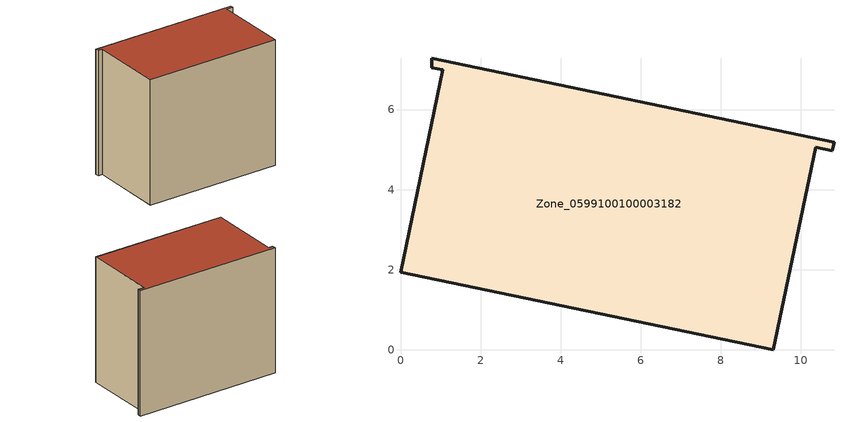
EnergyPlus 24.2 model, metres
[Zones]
Zone_0599100100003182
 floor ground (C_G): 0,1.94 1.05,6.99 0.78,7.05 0.78,7.28 10.83,5.18 10.79,4.97 10.37,5.06 9.32,0 z0
 wall outside (C_F): 10.79,4.97 10.83,5.18 0.78,7.28 0.78,7.05 1.05,6.99 0,1.94 9.32,0 10.37,5.06 10.79,4.97 z0:8.75
 roof outside (C_R): 9.32,0 10.37,5.06 10.79,4.97 10.83,5.18 0.78,7.28 0.78,7.05 1.05,6.99 0,1.94 z8.75
[BUILDING]
Pand.0599100100003182: North Axis=0; Terrain=City; Loads Convergence Tolerance Value=0.04; Temperature Convergence Tolerance Value=0.4; Solar Distribution=FullExterior; Maximum Number of Warmup Days=25; Minimum Number of Warmup Days=1
[Site:Location]
Rotterdam.The.Hague.AP_ZH_NLD Design_Conditions: Latitude=51.96; Longitude=4.45; Time Zone=1; Elevation=-4.5
[SITE:GROUNDTEMPERATURE:BUILDINGSURFACE]
18, 18, 18, 18, 18, 18, 18, 18, 18, 18, 18, 18
[MATERIAL] Thermal Absorptance=0.9; Solar Absorptance=0.7; Visible Absorptance=0.7
Name | Roughness | Thickness | Conductivity | Density | Specific Heat
G.TI.2006-2014 | MediumSmooth | 0.15 | 0.06 | 540 | 1210
F.TI.2006-2014 | Rough | 0.3 | 0.12 | 1920 | 840
R.TI.2006-2014 | MediumRough | 0.2 | 0.08 | 1500 | 1000
[CONSTRUCTION]
C_G: G.TI.2006-2014
C_F: F.TI.2006-2014
C_R: R.TI.2006-2014
[ZONE]
Zone_0599100100003182: Type=1; Multiplier=1; Ceiling Height=Autocalculate; Volume=Autocalculate; Floor Area=autocalculate; Part of Total Floor Area=Yes
[ZONEINFILTRATION:DESIGNFLOWRATE]
Infil_Zone_0599100100003182: Zone or ZoneList or Space or SpaceList=Zone_0599100100003182; Schedule=AlwaysOn; Design Flow Rate Calculation Method=Flow/Area; Flow Rate per Floor Area=0.0015; Constant Term Coefficient=1; Temperature Term Coefficient=0; Velocity Term Coefficient=0; Velocity Squared Term Coefficient=0
[HVACTEMPLATE:ZONE:IDEALLOADSAIRSYSTEM]
Zone_0599100100003182: Maximum Heating Supply Air Temperature=50; Minimum Cooling Supply Air Temperature=13; Maximum Heating Supply Air Humidity Ratio=0.0156; Minimum Cooling Supply Air Humidity Ratio=0.0077; Heating Limit=NoLimit; Cooling Limit=NoLimit; Dehumidification Control Type=ConstantSensibleHeatRatio; Cooling Sensible Heat Ratio=0.7; Dehumidification Setpoint=60; Humidification Control Type=None; Humidification Setpoint=30; Outdoor Air Method=None; Outdoor Air Flow Rate per Person=0.00944; Outdoor Air Flow Rate per Zone Floor Area=0; Outdoor Air Flow Rate per Zone=0; Demand Controlled Ventilation Type=None; Outdoor Air Economizer Type=NoEconomizer; Heat Recovery Type=None; Sensible Heat Recovery Effectiveness=0.7; Latent Heat Recovery Effectiveness=0.65
[ZONECONTROL:THERMOSTAT]
ThermostatControl_Zone_0599100100003182: Zone or ZoneList=Zone_0599100100003182; Control Type Schedule=DualSetpointControlType; Control 1=Thermostat_Zone_0599100100003182; Temperature Difference Between Cutout And Setpoint=0
[THERMOSTATSETPOINT:DUALSETPOINT]
Thermostat_Zone_0599100100003182: Heating Setpoint Temperature Schedule=HeatingSetpoint_Zone_0599100100003182; Cooling Setpoint Temperature Schedule=CoolingSetpoint_Zone_0599100100003182
[SCHEDULE:COMPACT]
HeatingSetpoint_Zone_0599100100003182: Through: 12/31, For: AllDays, Until: 24:00, 21
CoolingSetpoint_Zone_0599100100003182: Through: 12/31, For: AllDays, Until: 24:00, 24
DualSetpointControlType: Through: 12/31, For: AllDays, Until: 24:00, 4
AlwaysOn: Through: 12/31, For: AllDays, Until: 24:00, 1
